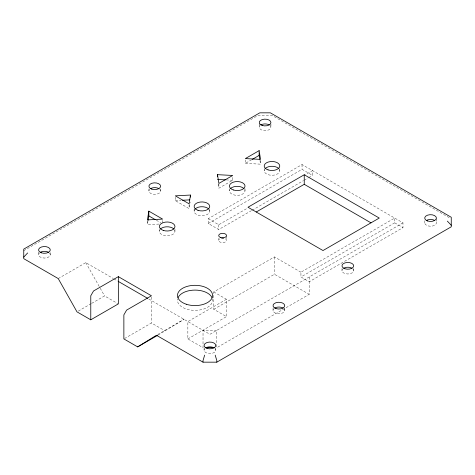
<?xml version="1.0" encoding="UTF-8"?>
<svg xmlns="http://www.w3.org/2000/svg" width="475" height="475" viewBox="0 0 475 475"><rect width="100%" height="100%" fill="white"/><g stroke="black" fill="none" stroke-linecap="round" stroke-linejoin="round"><path stroke-width="0.36" stroke-dasharray="2.38 1.78" d="M159.006 224.063L147.452 224.669L148.022 221.023M175.305 197.214L175.305 200.628L189.098 208.59L190.131 202.018M158.181 335.035L183.991 319.337L156.412 335.261M23.75 250.705L258.186 115.354L271.973 115.354L450.609 218.488M245.361 159.95L245.361 163.364L251.631 159.748M58.223 278.57L85.809 262.645L113.246 278.493M218.191 183.825L218.886 188.207L232.673 180.245L232.673 176.831M251.501 210.615L218.743 229.526L208.264 223.476L208.264 218.702L302.041 164.558L402.984 222.84L402.984 227.614L309.207 281.758L300.936 276.978L300.936 272.205L394.707 218.061L394.707 222.84L300.936 276.978M208.264 223.476L302.041 169.338L312.52 175.388L312.52 170.608L305.455 174.687M208.264 218.702L218.743 224.752L247.647 208.062M252.142 210.247L303.525 180.577M304.172 180.209L308.026 177.982M308.667 177.614L312.52 175.388M78.262 311.113L91.093 303.703M91.734 303.335L104.559 295.931L117.723 303.531M124.509 338.55L151.448 323L165.241 330.962M213.78 291.947L226.468 299.274L226.468 316.629L213.78 309.302L213.78 291.947L274.461 256.916L300.936 272.205M226.468 299.274L187.857 321.563L187.857 338.924L203.027 347.682L203.027 330.321L216.814 330.321L216.814 347.682L309.207 294.334L309.207 276.978M213.78 309.302L274.461 274.271L309.207 294.334M187.857 338.924L226.468 316.629M402.984 222.84L209.92 334.305L148.265 298.71M175.305 200.628L181.082 200.325M245.361 163.364L260.532 164.16L260.532 160.069M226.171 179.9L232.673 180.245M394.707 222.84L402.984 227.614M156.352 220.257L160.74 222.787M113.887 278.861L117.711 281.069M85.809 262.645L99.875 287.607M100.231 288.248L104.559 295.931M259.956 160.514L260.532 164.16M436.418 218.743L436.418 222.84M424.715 220.792L424.715 222.84M353.673 268.565L353.673 270.608M341.97 268.565L341.97 270.608M302.041 164.558L302.041 169.338M284.721 308.37L284.721 310.418M279.775 168.72L279.775 170.768M274.461 256.916L274.461 274.271M273.018 308.37L273.018 310.418M270.934 123.886L270.934 127.3M264.177 168.72L264.177 170.768M259.231 123.886L259.231 127.3M245.023 188.783L245.023 190.831M229.425 188.783L229.425 190.831M226.51 236.259L226.51 240.356M218.886 184.11L218.886 188.207M218.743 224.752L218.743 229.526M218.708 238.308L218.708 240.356M215.769 348.181L215.769 350.229M212.58 298.864L212.58 300.23A17.551 10.135 0 0 1 195.023 310.359A17.551 10.135 0 0 1 177.472 300.23L177.472 298.864M209.724 209.166L209.724 211.215M204.066 348.181L204.066 350.229M194.121 209.166L194.121 211.215M189.098 204.493L189.098 208.59M174.972 229.229L174.972 231.277M162.616 220.459L162.616 223.191M160.609 188.943L160.609 190.992M159.368 229.229L159.368 231.277M151.448 297.136L151.448 323M148.907 188.943L148.907 190.992M147.452 220.578L147.452 224.669M50.285 252.641L50.285 254.689M38.582 251.958L38.582 254.689M174.705 230.114A7.802 4.507 0 0 1 167.17 235.784A7.802 4.507 0 0 1 159.636 230.114M209.457 210.051A7.802 4.507 0 0 1 200.901 215.68A7.802 4.507 0 0 1 195.166 208.964M244.762 189.667A7.802 4.507 0 0 1 237.227 195.338A7.802 4.507 0 0 1 229.686 189.667M279.514 169.605A7.802 4.507 0 0 1 271.973 175.275A7.802 4.507 0 0 1 264.438 169.605M225.364 238.765A3.901 2.25 0 0 1 225.364 241.947A3.901 2.25 0 0 1 219.848 241.947A3.901 2.25 0 0 1 219.848 238.765M352.889 268.921A5.848 3.378 0 0 1 347.825 273.986A5.848 3.378 0 0 1 342.754 268.921M283.937 308.732A5.848 3.378 0 0 1 278.873 313.797A5.848 3.378 0 0 1 273.802 308.732M159.826 189.305A5.848 3.378 0 0 1 154.761 194.37A5.848 3.378 0 0 1 149.69 189.305M270.15 125.608A5.848 3.378 0 0 1 265.08 130.678A5.848 3.378 0 0 1 260.015 125.608M49.501 252.997A5.848 3.378 0 0 1 44.436 258.062A5.848 3.378 0 0 1 39.372 252.997M214.985 348.537A5.848 3.378 0 0 1 209.92 353.608A5.848 3.378 0 0 1 204.85 348.537M436.216 221.967A5.848 3.378 0 0 1 430.564 226.219A5.848 3.378 0 0 1 424.911 221.967"/><path stroke-width="0.71" d="M148.829 211.138L147.452 219.895L162.616 219.1L148.829 211.138L148.829 215.911L148.141 220.293M190.475 195.053L189.098 203.811L175.305 195.848L190.475 195.053L190.475 197.101M204.642 355.14L203.027 360.578L203.027 362.17L216.814 362.17L451.25 226.818L451.25 217.265L270.358 112.83L259.801 112.83L23.75 249.114L23.75 258.667L58.223 278.57L76.98 311.849L90.772 319.812L118.352 303.893L118.352 276.658L93.528 290.991L90.772 295.771L90.772 319.812M23.75 257.076L27.651 252.955M118.352 276.658L151.448 295.771L126.623 310.098L123.868 314.878L123.868 338.924L137.661 346.887L156.412 335.261L203.027 362.17M259.148 150.628L245.361 158.585L260.532 159.386L259.148 150.628L259.148 155.402L259.724 159.054M252.255 159.386L259.148 155.402M304.243 174.752L247.98 207.237L323 250.545L379.264 218.061L304.243 174.752L304.243 184.306L370.993 222.84M256.257 212.01L304.243 184.306M137.661 346.887L157.54 335.403M182.531 200.248L189.751 199.868M205.93 347.682L213.91 347.682M217.502 174.669L232.673 175.465L218.886 183.427L217.502 174.669L217.502 176.718M217.502 179.449L225.453 179.865M148.829 215.911L155.099 219.533M118.352 281.438L147.63 298.342M447.349 221.112L451.25 225.227M215.199 355.14L216.814 360.578L216.814 362.17M160.413 229.027A7.802 4.507 0 0 1 173.927 229.027M195.166 208.964A7.802 4.507 0 0 1 208.679 208.964M230.47 188.581A7.802 4.507 0 0 1 243.978 188.581M265.222 168.518A7.802 4.507 0 0 1 278.73 168.518M221.599 238.177A3.901 2.25 0 0 1 223.618 238.177M178.072 297.605A17.551 10.135 0 0 1 195.023 290.094A17.551 10.135 0 0 1 211.981 297.605M343.686 268.221A5.848 3.378 0 0 1 351.957 268.221M274.734 308.032A5.848 3.378 0 0 1 283.011 308.032M150.623 188.605A5.848 3.378 0 0 1 158.893 188.605M260.941 124.907A5.848 3.378 0 0 1 269.218 124.907M40.298 252.296A5.848 3.378 0 0 1 48.575 252.296M205.782 347.837A5.848 3.378 0 0 1 214.059 347.837M426.425 220.453A5.848 3.378 0 0 1 434.702 220.453M163.269 230.405A7.802 4.507 0 0 0 174.972 226.504A7.802 4.507 0 0 0 163.269 222.603A7.802 4.507 0 0 0 163.269 230.405M198.022 210.336A7.802 4.507 0 0 0 209.724 206.435A7.802 4.507 0 0 0 198.022 202.54A7.802 4.507 0 0 0 198.022 210.336M233.326 189.958A7.802 4.507 0 0 0 245.023 186.058A7.802 4.507 0 0 0 233.326 182.157A7.802 4.507 0 0 0 233.326 189.958M268.078 169.89A7.802 4.507 0 0 0 279.775 165.995A7.802 4.507 0 0 0 268.078 162.094A7.802 4.507 0 0 0 268.078 169.89M220.655 237.53A3.901 2.25 0 0 0 226.51 235.576A3.901 2.25 0 0 0 220.655 233.629A3.901 2.25 0 0 0 220.655 237.53M186.248 304.226A17.551 10.135 0 0 0 212.58 295.45A17.551 10.135 0 0 0 186.248 286.674A17.551 10.135 0 0 0 186.248 304.226M427.637 220.988A5.848 3.378 0 0 0 436.418 218.061A5.848 3.378 0 0 0 427.637 215.139A5.848 3.378 0 0 0 427.637 220.988M344.897 268.755A5.848 3.378 0 0 0 353.673 265.834A5.848 3.378 0 0 0 344.897 262.907A5.848 3.378 0 0 0 344.897 268.755M275.945 308.566A5.848 3.378 0 0 0 284.721 305.639A5.848 3.378 0 0 0 275.945 302.717A5.848 3.378 0 0 0 275.945 308.566M206.993 348.377A5.848 3.378 0 0 0 215.769 345.45A5.848 3.378 0 0 0 206.993 342.522A5.848 3.378 0 0 0 206.993 348.377M262.152 125.448A5.848 3.378 0 0 0 270.934 122.52A5.848 3.378 0 0 0 262.152 119.593A5.848 3.378 0 0 0 262.152 125.448M151.834 189.139A5.848 3.378 0 0 0 160.609 186.218A5.848 3.378 0 0 0 151.834 183.291A5.848 3.378 0 0 0 151.834 189.139M41.509 252.837A5.848 3.378 0 0 0 50.285 249.909A5.848 3.378 0 0 0 41.509 246.982A5.848 3.378 0 0 0 41.509 252.837"/></g></svg>
